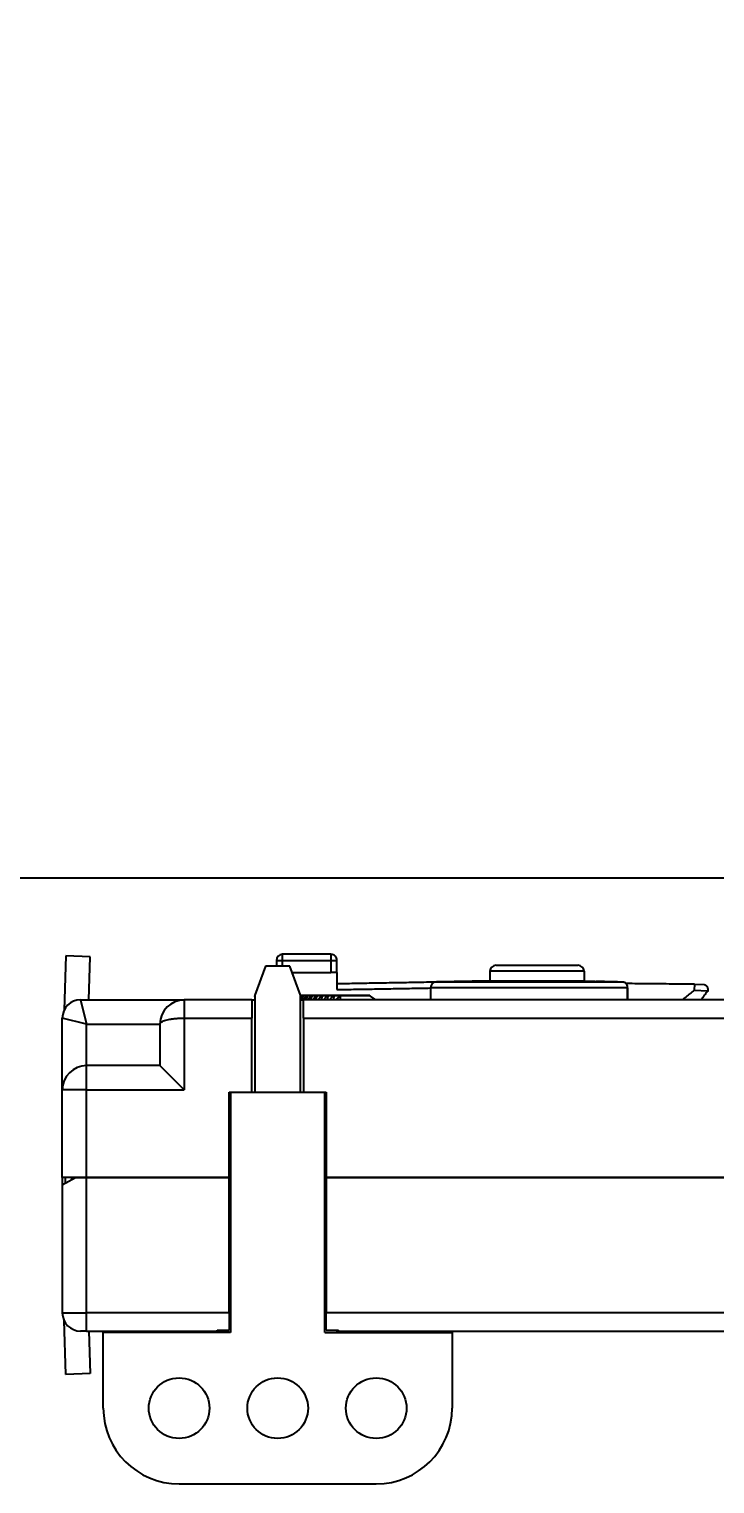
# Model space of a CAD drawing. Extents: x -1.3 to 21.2, y -2.5 to 16.2.
# Drawn here: x 4.628 to 6.889, y 6.126 to 10.927 of the extents above; entities that cross this region are included whole.
import ezdxf

# ---------------------------------------------------------------- set-up
doc = ezdxf.new("R2010")
doc.units = 0
doc.header["$MEASUREMENT"] = 0
doc.linetypes.add('BORDER', pattern=[0.875, 0.25, -0.125, 0.25, -0.125, 0, -0.125])
doc.dimstyles.new('VSDIMSTYLE0', dxfattribs={"dimtxt": 0.18, "dimasz": 0.18, "dimexe": 0.05, "dimexo": 0.05, "dimgap": 0.09, "dimtad": 0, "dimtih": 1, "dimtoh": 1, "dimdec": 3, "dimzin": 0, "dimdsep": 46, "dimtxsty": 'Standard', "dimcen": 0.09, "dimadec": 0, "dimazin": 0, "dimtp": 0.001, "dimtm": 0.001, "dimtfac": 1, "dimtdec": 3, "dimtofl": 0, "dimtmove": 0, "dimatfit": 0, "dimfxl": 0, "dimtolj": 1, "dimtzin": 0, "dimarcsym": 0})
doc.dimstyles.new('VSDIMSTYLE1', dxfattribs={"dimtxt": 0.18, "dimasz": 0.18, "dimexe": 0.05, "dimexo": 0.05, "dimgap": 0.09, "dimtad": 0, "dimtih": 1, "dimtoh": 1, "dimdec": 3, "dimzin": 0, "dimdsep": 46, "dimtxsty": 'Standard', "dimcen": 0.09, "dimadec": 0, "dimazin": 0, "dimtp": 0.001, "dimtm": 0.001, "dimtfac": 1, "dimtdec": 3, "dimtofl": 0, "dimtmove": 0, "dimatfit": 0, "dimfxl": 0, "dimtolj": 1, "dimtzin": 0, "dimarcsym": 0})
doc.dimstyles.new('VSDIMSTYLE2', dxfattribs={"dimtxt": 0.18, "dimasz": 0.18, "dimexe": 0.05, "dimexo": 0.05, "dimgap": 0.09, "dimtad": 0, "dimtih": 1, "dimtoh": 1, "dimdec": 3, "dimzin": 0, "dimdsep": 46, "dimtxsty": 'Standard', "dimcen": 0.09, "dimadec": 0, "dimazin": 0, "dimtp": 0.001, "dimtm": 0.001, "dimtfac": 1, "dimtdec": 3, "dimtofl": 0, "dimtmove": 0, "dimatfit": 0, "dimfxl": 0, "dimtolj": 1, "dimtzin": 0, "dimarcsym": 0})

# ---------------------------------------------------------------- blocks, each defined once
blk = doc.blocks.new('*D')
at = {"color": 0, "linetype": 'Continuous'}
for p, q in [((4.737631270510977, 13.88008725345119), (4.737631270510977, 14.66875277751501)), ((7.262368729488939, 13.7716823265573), (7.262368729488939, 14.66875277751501)), ((4.737631270510977, 14.61875277751501), (5.424999993294435, 14.61875277751501)), ((6.57500000670548, 14.61875277751501), (7.262368729488939, 14.61875277751501)), ((7.105631270510972, 13.99031738558094), (7.991168380400155, 13.99031738558094)), ((7.941168380400155, 13.99031738558094), (7.941168380400155, 13.24999985606912)), ((7.941168380400155, 12.74999985606912), (7.941168380400155, 12.0096823265573)), ((7.112368729488934, 12.0096823265573), (7.991168380400155, 12.0096823265573)), ((8.205056899493169, 7.723547391071639), (8.205056899493169, 8.098547391071639)), ((7.252368792709816, 7.723547391071639), (8.25505689949317, 7.723547391071639)), ((7.252368792709734, 6.630547391071638), (8.25505689949317, 6.630547391071638)), ((8.205056899493169, 6.255547391071638), (8.205056899493169, 6.630547391071638))]:
    blk.add_line(p, q, dxfattribs=at)
at = {"color": 0, "linetype": 'BORDER'}
for s, p in [('2.525', (5.549999993294435, 14.49375277751501)), ('1.981', (7.491168373694633, 12.87499985606912)), ('1.093', (7.755056892787646, 7.052047391071639))]:
    blk.add_text(s, height=0.25, dxfattribs=at).set_placement(p)

msp = doc.modelspace()

# ---------------------------------------------------------------- linework, layer by layer
at = {"color": 0, "linetype": 'Continuous'}
for p, q in [((10.625, 8.125), (0.375, 8.125)), ((4.749596724708499, 7.868848873804383), (4.743317772784803, 7.689043216166157)), ((4.829547990870019, 7.866056914068184), (4.7495967247085, 7.868848873804383)), ((4.824571448667077, 7.723547391071639), (4.829547990870019, 7.866056914068184)), ((5.407615299090732, 7.834665084085091), (5.372631333731861, 7.738547429218612)), ((5.48764736837299, 7.834665084085091), (5.407615299090731, 7.834665084085091)), ((5.443631333731759, 7.853899008511757), (5.46363133373174, 7.853899008511757)), ((5.443631333731726, 7.853899008511864), (5.443631333731726, 7.834665084085091)), ((5.623113304483201, 7.873899008511864), (5.463631333731725, 7.873899008511864)), ((5.46363133373174, 7.853899008511768), (5.46363133373174, 7.873899008511978)), ((5.463631333731725, 7.853899008511863), (5.623113304483201, 7.853899008511863)), ((5.463631333731725, 7.834665084085091), (5.463631333731725, 7.853899008511863)), ((5.52263133373186, 7.738547429218612), (5.48764736837299, 7.834665084085091)), ((5.623113304483098, 7.87389900851175), (5.623113304483098, 7.853899008511768)), ((5.623113304483201, 7.853899008511863), (5.623113304483201, 7.813899008511863)), ((5.623113304483098, 7.853899008511782), (5.643113304483308, 7.853899008511782)), ((5.643113304483201, 7.813899008511863), (5.643113304483201, 7.853899008511864)), ((6.167631333731691, 7.837793240194821), (6.437631333731673, 7.837793240194821)), ((5.495205601764167, 7.813899008511863), (5.623113304483201, 7.813899008511863)), ((5.643113304483308, 7.813899008511818), (5.623113304483098, 7.813899008511818)), ((5.643113304483201, 7.813899008511864), (5.643113304483201, 7.757372640640114)), ((6.147631333731725, 7.786187374221329), (5.971282285602979, 7.783109190136213)), ((5.971282285602996, 7.783109190136281), (6.5858236325424, 7.783109190136281)), ((6.457631333731655, 7.817793240194839), (6.147631333731709, 7.817793240194839)), ((6.147631333731725, 7.817793240194734), (6.147631333731725, 7.786187374221329)), ((6.147631333731709, 7.786187374221378), (6.457631333731655, 7.786187374221378)), ((6.457631333731726, 7.817793240194734), (6.457631333731726, 7.786187374221329)), ((6.457631333731726, 7.786187374221329), (6.492760068316846, 7.7855741998783)), ((6.508515833431687, 7.785188128585195), (6.508205126828301, 7.785192995809198)), ((5.372631333731861, 7.738547429218612), (5.371012962749412, 7.734100991488034)), ((5.372631333731861, 7.734100991488033), (5.371012962749412, 7.734100991488033)), ((5.37263133373186, 7.738547429218612), (5.372631333731859, 7.418547410145126)), ((5.52235569136969, 7.73930475038452), (5.53382053312359, 7.73930475038452)), ((5.524249704714308, 7.734100991488033), (5.52263133373186, 7.738547429218612)), ((5.52263133373186, 7.418547410145126), (5.52263133373186, 7.738547429218612)), ((5.52263133373186, 7.728489363802838), (5.529975394831255, 7.736304750384519)), ((5.524249704714309, 7.734100991488033), (5.52263133373186, 7.734100991488033)), ((5.522675504610089, 7.73842607072808), (5.532269310046455, 7.73842607072808)), ((5.533720378622342, 7.73842607072808), (5.52482780129074, 7.723547391071639)), ((5.53119130975613, 7.723547391071639), (5.542977572914193, 7.736304750384519)), ((5.533720378622342, 7.73842607072808), (5.545273673508383, 7.73842607072808)), ((5.53382053312359, 7.73930475038452), (5.546897261808821, 7.73930475038452)), ((5.546897261808821, 7.73842607072808), (5.538844978403431, 7.723547391071639)), ((5.545863700194101, 7.723547391071639), (5.557425794281389, 7.736304750384519)), ((5.546897261808821, 7.73930475038452), (5.561412572427721, 7.73930475038452)), ((5.546897261808821, 7.73842607072808), (5.559719709496588, 7.73842607072808)), ((5.561512726928969, 7.73842607072808), (5.554316065428915, 7.723547391071639)), ((5.561412572427721, 7.73930475038452), (5.577338834261528, 7.73930475038452)), ((5.561512726928969, 7.73842607072808), (5.575579919160506, 7.73842607072808)), ((5.561976640009016, 7.723547391071639), (5.573292555922288, 7.736304750384519)), ((5.577538952614238, 7.73842607072808), (5.571211612273716, 7.723547391071639)), ((5.577338834261528, 7.73930475038452), (5.594645730765652, 7.73930475038452)), ((5.577538952614238, 7.73842607072808), (5.592824111689607, 7.73842607072808)), ((5.579499457304139, 7.723547391071639), (5.5905476545543, 7.736304750384519)), ((5.594945432033167, 7.73842607072808), (5.589499457304139, 7.723547391071639)), ((5.594645730765652, 7.73930475038452), (5.61330031727894, 7.73930475038452)), ((5.594945432033167, 7.73842607072808), (5.611419461783315, 7.73842607072808)), ((5.598398796400816, 7.723547391071639), (5.609158244116461, 7.736304750384519)), ((5.613699030962861, 7.73842607072808), (5.609144788567752, 7.723547391071639)), ((5.61330031727894, 7.73930475038452), (5.633267083735704, 7.73930475038452)), ((5.613699030962861, 7.73842607072808), (5.631330572135838, 7.73842607072808)), ((5.618638681332908, 7.723547391071639), (5.629088898293784, 7.736304750384519)), ((5.633764050861873, 7.73842607072808), (5.630110210059929, 7.723547391071639)), ((5.633267083735704, 7.73930475038452), (5.654508022261157, 7.73930475038452)), ((5.633764050861873, 7.73842607072808), (5.652519540816944, 7.73842607072808)), ((5.640180584329088, 7.723547391071639), (5.650301677953258, 7.736304750384519)), ((5.655102296824405, 7.73842607072808), (5.652355812909263, 7.723547391071639)), ((5.654508022261157, 7.73930475038452), (5.748508716014756, 7.73930475038452)), ((5.655102296824404, 7.73842607072808), (5.750497197458969, 7.73842607072808)), ((5.771358813952947, 7.723547391071639), (5.750497197458969, 7.73842607072808)), ((6.600035458347378, 7.763112236233095), (5.951631333731797, 7.763112236233098)), ((5.951631333731725, 7.763112236233086), (5.951631333731725, 7.762753197090595)), ((5.951631333731725, 7.762753197090595), (5.951631333731725, 7.723547391071639)), ((6.601562406363968, 7.763112236233007), (6.600035458347378, 7.763112236233007)), ((6.600035458347305, 7.763112236233083), (6.600035458347305, 7.7250846942785)), ((6.601562406363955, 7.729267411482664), (6.601562406363955, 7.763112236233083)), ((6.822366881038249, 7.775064858466202), (6.821276470476772, 7.755082312788139)), ((6.821276492307192, 7.755082188253234), (6.866186039634698, 7.753888854264162)), ((6.822366883025332, 7.775064858214277), (6.853293855231179, 7.774242017152678)), ((6.866186039634573, 7.754245063249551), (6.866186039634573, 7.753888854264275)), ((4.797631333731861, 7.723547391071639), (5.13963133373186, 7.723547391071639)), ((4.797631333731658, 7.723547391071485), (4.817631333731612, 7.643547391071672)), ((5.139631333731899, 7.723547391071713), (5.139631333731899, 7.66354739107154)), ((5.362631333731859, 7.723547391071639), (5.13963133373186, 7.723547391071639)), ((5.362631333731855, 7.723547391071713), (5.362631333731855, 7.66354739107154)), ((5.362631333731859, 7.723547391071639), (5.372631333731861, 7.723547391071639)), ((5.52263133373186, 7.723547391071639), (5.532631333731858, 7.723547391071639)), ((5.532631333731928, 7.66354739107154), (5.532631333731928, 7.723547391071713)), ((7.062368792709815, 7.723547391071639), (5.532631333731858, 7.723547391071639)), ((4.73763133373186, 7.426547391071638), (4.73763133373186, 7.663547391071639)), ((4.817631333731782, 7.643547391071501), (4.737631333731855, 7.663547391071483)), ((4.81763133373186, 7.643547391071639), (5.05963133373186, 7.643547391071639)), ((4.81763133373186, 7.506547391071638), (4.81763133373186, 7.643547391071639)), ((5.05963133373186, 7.643547391071639), (5.05963133373186, 7.506547391071638)), ((5.13963133373186, 7.663547391071639), (5.362631333731859, 7.663547391071639)), ((5.13963133373186, 7.663547391071639), (5.13963133373186, 7.426547391071638)), ((5.362631333731859, 7.418547391071641), (5.362631333731859, 7.663547391071639)), ((5.532631333731859, 7.663547391071639), (7.062368792709815, 7.663547391071639)), ((5.532631333731859, 7.663547391071639), (5.532631333731859, 7.418547391071641)), ((4.817631333731782, 7.426547391071687), (4.817631333731782, 7.506547391071615)), ((5.05963133373186, 7.506547391071638), (4.81763133373186, 7.506547391071638)), ((5.139631333732131, 7.426547391071909), (5.059631333732131, 7.506547391071909)), ((4.73763133373186, 7.137547391071639), (4.73763133373186, 7.426547391071638)), ((4.817631333731782, 7.426547391071687), (4.737631333731855, 7.426547391071687)), ((4.81763133373186, 7.426547391071638), (5.13963133373186, 7.426547391071638)), ((4.81763133373186, 7.137547391071639), (4.81763133373186, 7.426547391071638)), ((5.287631333731859, 7.409789600791622), (5.292631333731859, 7.418547410145126)), ((5.287631333731859, 7.418547391071641), (5.362631333731859, 7.418547391071641)), ((5.287631333731859, 7.137547391071639), (5.287631333731859, 7.418547391071641)), ((5.292631333731859, 7.418547410145126), (5.372631333731859, 7.418547410145126)), ((5.292631333731859, 7.41854739107164), (5.292631333731859, 6.626100991488033)), ((5.372631333731859, 7.418547410145126), (5.52263133373186, 7.418547410145126)), ((5.52263133373186, 7.418547410145126), (5.60263133373186, 7.418547410145126)), ((5.532631333731859, 7.418547391071641), (5.60763133373186, 7.418547391071641)), ((5.602631333731859, 7.418547410145127), (5.60763133373186, 7.409797410145126)), ((5.60263133373186, 6.626100991488033), (5.60263133373186, 7.418547391071641)), ((5.60763133373186, 7.418547391071641), (5.60763133373186, 7.137547391071639)), ((5.287631333731859, 7.348547410145127), (5.292631333731859, 7.348547410145127)), ((5.60763133373186, 7.348547410145127), (5.60263133373186, 7.348547410145127)), ((4.817631333731782, 7.1375473910717), (4.737631333731855, 7.1375473910717)), ((4.737631333731628, 7.112721329496446), (4.78063133373152, 7.137547391071586)), ((4.73763133373186, 7.137547391071638), (4.73763133373186, 7.112721329496485)), ((4.73763133373186, 7.112721329496485), (4.73763133373186, 6.690547391071638)), ((4.74786146586161, 7.118627699035441), (4.74786146586161, 7.137547391071639)), ((4.767631333731861, 7.137547391071639), (4.767631333731861, 7.130041837572175)), ((4.780631333731748, 7.1375473910717), (4.817631333731782, 7.1375473910717)), ((4.81763133373186, 7.137547391071639), (5.287631333731859, 7.137547391071639)), ((4.81763133373186, 6.690547391071639), (4.81763133373186, 7.137547391071639)), ((5.28763133373186, 7.137547391071639), (4.81763133373186, 7.137547391071639)), ((5.28763133373186, 6.690547391071639), (5.28763133373186, 7.137547391071639)), ((5.60763133373186, 7.137547391071639), (7.062368792709815, 7.137547391071639)), ((7.062368792709815, 7.137547391071639), (5.60763133373186, 7.137547391071639)), ((5.60763133373186, 7.137547391071639), (5.60763133373186, 6.690547391071639)), ((4.737631333731855, 6.690547391071584), (4.817631333731782, 6.690547391071584)), ((4.817631333731782, 6.630547391071638), (4.817631333731782, 6.690547391071584)), ((5.28763133373186, 6.690547391071639), (4.81763133373186, 6.690547391071639)), ((5.287631333731809, 6.690547391071584), (5.287631333731809, 6.633006101548369)), ((7.062368792709815, 6.690547391071639), (5.60763133373186, 6.690547391071639)), ((5.607631333731973, 6.633006101548369), (5.607631333731973, 6.690547391071584)), ((4.749595874827154, 6.487270267836276), (4.7433932051737, 6.664891487062842)), ((4.817631333731782, 6.630547391071638), (4.7976313337318, 6.630547391071638)), ((4.81763133373186, 6.630547391071638), (5.24763133373186, 6.630547391071638)), ((4.82464129097711, 6.630547391071638), (4.829547140988674, 6.490062227572476)), ((5.292631333731859, 6.626100991488033), (4.872631333731859, 6.626100991488033)), ((4.872631333731859, 6.376100991488033), (4.872631333731859, 6.626100991488033)), ((5.247631333731955, 6.630547391071638), (5.247631333731955, 6.633006101548369)), ((5.24763133373186, 6.633006101548375), (5.28763133373186, 6.633006101548375)), ((5.247631333731859, 6.630547391071638), (5.252667001799932, 6.630547391071638)), ((5.252667001799932, 6.626100991488033), (5.252667001799932, 6.633006101548375)), ((5.60263133373186, 6.626100991488033), (6.022631333731859, 6.626100991488032)), ((5.60763133373186, 6.633006101548372), (5.64763133373186, 6.633006101548372)), ((5.64263133373186, 6.633006101548372), (5.64263133373186, 6.626100991488033)), ((5.642631333731859, 6.630547391071638), (5.647631333731859, 6.630547391071638)), ((5.647631333731937, 6.630547391071638), (5.647631333731937, 6.633006101548369)), ((5.64763133373186, 6.630547391071638), (7.062368792709815, 6.630547391071638)), ((6.022631333731859, 6.626100991488032), (6.022631333731859, 6.376100991488032)), ((4.829547140988674, 6.490062227572476), (4.749595874827154, 6.487270267836276)), ((5.122631333731859, 6.126100991488033), (5.77263133373185, 6.126100991488022))]:
    msp.add_line(p, q, dxfattribs=at)
for centre, radius in [((5.122631333731859, 6.376100991488033), 0.1000000000000005), ((5.447631333731859, 6.376100991488033), 0.09999999999999964), ((5.77263133373185, 6.376100991488032), 0.09999999999999964)]:
    msp.add_circle(centre, radius, dxfattribs=at)
for centre, radius, start, end in [((5.463631333731725, 7.853899008511864), 0.01999999999999957, 90, 180), ((5.623113304483201, 7.853899008511864), 0.01999999999999957, 0, 90.00000000000256), ((6.167631333731726, 7.817793240194734), 0.02000000000000046, 90, 180), ((6.437631333731725, 7.817793240194734), 0.02000000000000046, 0, 90), ((5.971631333731724, 7.763112236233086), 0.01999999999999957, 91.00000000000166, 180), ((4.797631333731861, 7.663547391071639), 0.05999999999999961, 90, 180), ((5.13963133373186, 7.643547391071639), 0.08000000000000007, 90, 180), ((4.81763133373186, 7.426547391071638), 0.08000000000000007, 90, 180), ((4.79763133373186, 6.690547391071638), 0.05999999999999961, 180, 269.9999999999991), ((5.122631333731859, 6.376100991488033), 0.25, 180, 270), ((5.77263133373185, 6.376100991488032), 0.2500000000000089, 270, 0)]:
    msp.add_arc(centre, radius, start, end, dxfattribs=at)
for points, start_tangent, end_tangent in [([(5.643113304483201, 7.777375684400289), (5.675865381389825, 7.777947081951795), (5.708617458296448, 7.778518479503299), (5.74136953646247, 7.779089804904861), (5.77412161463803, 7.779661129759868), (5.806873694594396, 7.780232352482956), (5.839625774577947, 7.780803573646881), (5.872377857206027, 7.781374643100536), (5.905129939895129, 7.781945709053414), (5.937882026715672, 7.782516537983881), (5.970634113664312, 7.7830873595653)], (0.9998478507356854, 0.01744349268037571), (0.9998482490074903, 0.01742064740145466)), ([(6.495182624427046, 7.785528941976459), (6.497354500727111, 7.785483442258327), (6.49952460201323, 7.785433516253828), (6.503865755476339, 7.785321006862249), (6.506035905888947, 7.785258833608184), (6.508205126828332, 7.785192995808988)], (0.0007239653005264302, -1.485141159118797e-05), (0.0007230658731520734, -2.220056909774115e-05)), ([(6.508515833449692, 7.785188129713061), (6.521268998271823, 7.784877924077279), (6.534506663781956, 7.784538049112634), (6.559938148045374, 7.783847430591223), (6.573107711262818, 7.783475401808362), (6.585823632542454, 7.783109190136213)], (0.004251084849501652, -0.0001021648656296392), (0.004238627321716315, -0.0001225247490364012)), ([(6.585823632542454, 7.783109190136211), (6.586613053312518, 7.783060766592341), (6.587395358564872, 7.782954130598073), (6.58895367373979, 7.782562907642497), (6.589719433220191, 7.782279615053568), (6.591985353408964, 7.781053703489586), (6.593390593562681, 7.779958039326999), (6.594647114633346, 7.77870888414414)], (0.0002633604385078314, -1.202546682677053e-05), (0.0004084714972982795, -0.0004265616009888618)), ([(6.585823632542454, 7.783109190136213), (6.585837735728526, 7.783109047795831), (6.585851838455818, 7.783108877359369), (6.585865940684699, 7.783108678827306), (6.585880042375541, 7.783108452200197), (6.585894143488718, 7.783108197478682), (6.585908243984604, 7.783107914663475), (6.585922343823576, 7.783107603755372), (6.585936442966012, 7.783107264755246), (6.585950541372292, 7.78310689766405), (6.5859646390028, 7.783106502482815)], (0.008413269561686754, -7.653166602672457e-05), (0.008409587206203106, -0.0002441203669230063)), ([(6.585964639151749, 7.783106502478489), (6.586497169929104, 7.783059579847365), (6.587029700706459, 7.783012657216237), (6.588088858610438, 7.782884596323296), (6.588614675530468, 7.782760867482564), (6.589138617335422, 7.782637456514792), (6.589141344491273, 7.78263649620301), (6.58916016206976, 7.782630174546664), (6.589176276225027, 7.782624816219649), (6.589225658313751, 7.782608395540086), (6.589258926247207, 7.782597333187536), (6.589363165772035, 7.782562671149549), (6.589434137363407, 7.782539071464113), (6.589883624108764, 7.782389606789677), (6.590262139262748, 7.78226374180068), (6.591130386466027, 7.781940834318643), (6.591609984556363, 7.781705104673812), (6.592100319595696, 7.781463027857601), (6.592114573077625, 7.781454080111337), (6.592157814272683, 7.781427614605548), (6.592186922402627, 7.781410074452207), (6.592340225220331, 7.781317696311282), (6.592464419908093, 7.781242858323695), (6.592872488167876, 7.780996962078778), (6.5931563617399, 7.780825903821441), (6.593474971150024, 7.780631064762201), (6.593508324359799, 7.780604631331855), (6.593610543462376, 7.780526143269254), (6.593679647611021, 7.780473908236711), (6.594064656439186, 7.780182884483976), (6.594380561118712, 7.779944095763781), (6.594698809547879, 7.779703340120285), (6.59470104517596, 7.779701213287736), (6.59470752220173, 7.779695168924249), (6.594711780985458, 7.779691245602779), (6.59473439703736, 7.779670411005954), (6.594752754305535, 7.779653499730597), (6.595106787330353, 7.77932735370975), (6.595442463087005, 7.779018118964254), (6.595778138843653, 7.778708884218764)], (0.0001775189602062355, -1.554181116159015e-05), (0.0001118916797002711, -0.000103078508129073)), ([(6.594647114633346, 7.77870888414414), (6.596157149907508, 7.776768371661048), (6.597489716395963, 7.774471530859715), (6.599384734442156, 7.769061996655022), (6.599877337194133, 7.766071364623278), (6.600035458347305, 7.763112236233083)], (0.0005211515097185426, -0.0006325789508485613), (3.05402066373972e-05, -0.0009873110953346753)), ([(5.529975394831255, 7.736304750384519), (5.530661845619928, 7.737005086476088), (5.531367063291447, 7.737666721883738), (5.53205207740501, 7.73825309452951), (5.532679033971644, 7.738731801367644), (5.533213287271662, 7.739076388982053), (5.53362531438265, 7.739267815406305), (5.533892346620857, 7.739295502385719), (5.53399962774229, 7.739157919933406), (5.533941229375095, 7.738862670877583), (5.533720378622343, 7.738426070728081)], (0.002819077862358021, 0.003000000000000114), (-0.001267854785220734, -0.002121320343558608)), ([(5.542977572914193, 7.736304750384519), (5.543656319816168, 7.737005086476088), (5.544361000498472, 7.737666721883738), (5.545052674194413, 7.738253094529511), (5.545693118905436, 7.738731801367645), (5.546246943554848, 7.739076388982054), (5.54668354370435, 7.739267815406305), (5.546978792760173, 7.739295502385719), (5.547116375212488, 7.739157919933405), (5.547088688233074, 7.738862670877581), (5.546897261808822, 7.738426070728079)], (0.002771638597534043, 0.003000000000000114), (-0.001148050297095971, -0.002121320343560384)), ([(5.557425794281388, 7.736304750384519), (5.55809554526336, 7.737005086476088), (5.558798347556719, 7.737666721883738), (5.559495364194846, 7.73825309452951), (5.56014807792735, 7.738731801367645), (5.560720419689458, 7.739076388982054), (5.561180761784277, 7.739267815406305), (5.561503665634357, 7.739295502385718), (5.561671287521535, 7.739157919933405), (5.561674364633641, 7.738862670877581), (5.561512726928968, 7.738426070728078)], (0.002718923361110015, 0.003000000000000114), (-0.001026060429977882, -0.002121320343560384)), ([(5.573292555922288, 7.736304750384519), (5.573952036075194, 7.737005086476088), (5.574651622155498, 7.737666721883738), (5.575352654925025, 7.73825309452951), (5.576016395201322, 7.738731801367645), (5.576606164591053, 7.739076388982054), (5.577089372343845, 7.739267815406305), (5.577439316322351, 7.739295502385718), (5.577636658566605, 7.739157919933406), (5.577670493912772, 7.738862670877581), (5.577538952614238, 7.738426070728079)], (0.002661032499534421, 0.003000000000000114), (-0.0009021173985130915, -0.002121320343559496)), ([(5.5905476545543, 7.736304750384519), (5.591195608520188, 7.737005086476087), (5.591890646685571, 7.737666721883738), (5.592594361130776, 7.738253094529511), (5.593267864483527, 7.738731801367645), (5.593873938841326, 7.739076388982054), (5.594379092438671, 7.739267815406305), (5.59475541040735, 7.739295502385719), (5.594982097356501, 7.739157919933405), (5.595046626529227, 7.738862670877582), (5.594945432033167, 7.738426070728079)], (0.00259807621135355, 0.003000000000000114), (-0.0007764571353074956, -0.002121320343559496)), ([(5.609158244116461, 7.736304750384519), (5.609793438478129, 7.737005086476088), (5.61048260568394, 7.737666721883738), (5.611187662244381, 7.73825309452951), (5.611869646621674, 7.738731801367644), (5.612490872250554, 7.739076388982053), (5.613017010103868, 7.739267815406305), (5.613418985720077, 7.739295502385719), (5.613674585862635, 7.739157919933406), (5.61376968602697, 7.738862670877582), (5.613699030962861, 7.73842607072808)], (0.002530174337438851, 0.003000000000000114), (-0.0006493188418135176, -0.002121320343559496)), ([(5.629088898293784, 7.736304750384519), (5.629710123922663, 7.737005086476087), (5.630392108299956, 7.737666721883738), (5.631097164860398, 7.73825309452951), (5.631786332066208, 7.738731801367645), (5.632421526427877, 7.739076388982054), (5.632967647003853, 7.739267815406305), (5.633394515084161, 7.739295502385719), (5.633678541870726, 7.739157919933405), (5.633804031998102, 7.738862670877581), (5.633764050861873, 7.738426070728079)], (0.002457456132867186, 0.003000000000000114), (-0.0005209445330009999, -0.002121320343559496)), ([(5.643113304502858, 7.757372640640114), (5.67396510384824, 7.757910901221085), (5.704816903660479, 7.758449135038997), (5.735668704015692, 7.758987337729875), (5.766520505007486, 7.759525503926775), (5.797372306752286, 7.760063626954197), (5.828224109400476, 7.760601698403644), (5.859075913149299, 7.761139707532521), (5.889927718236256, 7.761677640393897), (5.920779524975488, 7.762215478546855), (5.951631333794434, 7.762753197089503)], (0.9998479182410449, 0.01744439110152474), (0.9998482379321372, 0.01742415310004386)), ([(5.650301677953257, 7.73630475038452), (5.650907752311056, 7.737005086476088), (5.651581255663808, 7.737666721883739), (5.652284970109013, 7.73825309452951), (5.652980008274396, 7.738731801367645), (5.653627962240284, 7.739076388982054), (5.654193025967365, 7.739267815406305), (5.654643973944119, 7.739295502385719), (5.65495588671356, 7.739157919933405), (5.655111527926388, 7.738862670877582), (5.655102296824404, 7.738426070728079)], (0.002380060020874097, 0.003000000000000114), (-0.0003915785766599456, -0.002121320343559496)), ([(5.748508715960329, 7.73930475038452), (5.748659341505356, 7.739295502392032), (5.748823712256666, 7.739267815417493), (5.749000814813843, 7.739221860160323), (5.749189557280646, 7.739157919949982), (5.749388775996916, 7.739076388999161), (5.749597242712927, 7.738977769973321), (5.749813672161953, 7.738862670891597), (5.750036729984373, 7.738731801378155), (5.750265040954432, 7.738585968287126), (5.75049719745897, 7.738426070728079)], (0.001826284216094543, 8.94075924406934e-11), (0.00297433458412133, -0.002121320343559496)), ([(6.822366883025332, 7.775064858214277), (6.784831403196623, 7.775424207327703), (6.747359880923923, 7.775786279743392), (6.672231655146662, 7.776523668140182), (6.634655150937972, 7.77689891054357), (6.597042291366392, 7.777279260189708)], (-0.01251182879154111, 0.0001195549047379174), (-0.01253761644427076, 0.0001271202719506093)), ([(6.821276495531967, 7.755082309611628), (6.814632558026297, 7.749770168927527), (6.807969086769923, 7.74448056510138), (6.794581957498938, 7.733968798566513), (6.787856163788947, 7.72874555584939), (6.781112645549676, 7.723547391071639)], (-0.002213346756302137, -0.001772337109087196), (-0.002249149813353668, -0.001731020294953645)), ([(6.866186039634572, 7.753888854264273), (6.862355505212836, 7.748821693485748), (6.858512016187269, 7.74376374381367), (6.850767051974962, 7.733650118591337), (6.846865038611315, 7.72859375531492), (6.842950865455036, 7.723547391071675)], (-0.001275957850639386, -0.001689723724362047), (-0.001305592247369702, -0.001681447905338196)), ([(6.853293855231169, 7.774242017152678), (6.855320771826444, 7.773947249772646), (6.857293365436551, 7.773178048451864), (6.859164135477794, 7.771952935764639), (6.860888033305351, 7.770301412753373), (6.862423546996736, 7.768263248535548), (6.863733700970032, 7.765887522652696), (6.864786946365839, 7.763231443221868), (6.865557920752268, 7.760358969348813), (6.866028058859118, 7.75733927097554), (6.866186039634563, 7.754245063249551)], (0.01311918216045349, -0.0003490481287453662), (0, -0.01999999999999957)), ([(6.601562406363958, 7.729267411482502), (6.601501686587817, 7.728612232673277), (6.601325460232617, 7.727881702300806), (6.600825086857433, 7.726585615288791), (6.600436599142078, 7.725802035283667), (6.600035458347302, 7.725084694278416)], (-1.361117129672351e-05, -0.0002189060649415708), (-0.0001359572439145751, -0.00023784511895375)), ([(5.05963133373186, 7.643547391071639), (5.060616266484249, 7.646676080372443), (5.063546812428248, 7.649727730959138), (5.068350811796791, 7.65262720106643), (5.074909974181865, 7.655303096117488), (5.083062791236936, 7.65768952669537), (5.092608513548463, 7.659727730959138), (5.103312093752697, 7.661367521555406), (5.114909974181865, 7.662568521397542), (5.127116576528642, 7.663301157883541), (5.13963133373186, 7.663547391071639)], (0, 0.01999999999999957), (0.08000000000000007, 0))]:
    msp.add_spline(points, degree=3, dxfattribs=dict(at, start_tangent=start_tangent, end_tangent=end_tangent))

# ---------------------------------------------------------------- dimensions: what is measured, and where the dimension line sits
dim = msp.add_linear_dim(base=(5.424999993294435, 14.61875277751501), p1=(4.737631270510977, 13.83008725345119), p2=(7.262368729488939, 13.7216823265573), dimstyle='VSDIMSTYLE0', override={"dimpost": '<>'}, dxfattribs=at)
dim.commit()
dim.dimension.update_dxf_attribs({"geometry": '*D', "text_midpoint": (5.999999999999957, 14.61875277751501)})
for base, p1, p2, dimstyle, middle in [((7.941168380400155, 13.24999985606912), (7.055631270510972, 13.99031738558094), (7.062368729488934, 12.0096823265573), 'VSDIMSTYLE1', (7.941168380400155, 12.99999985606912)), ((8.205056899493169, 8.098547391071639), (7.202368792709816, 7.723547391071639), (7.202368792709734, 6.630547391071638), 'VSDIMSTYLE2', (8.205056899493169, 7.177047391071639))]:
    dim = msp.add_linear_dim(base=base, p1=p1, p2=p2, angle=90, dimstyle=dimstyle, override={"dimpost": '<>'}, dxfattribs=at)
    dim.commit()
    dim.dimension.update_dxf_attribs({"geometry": '*D', "text_midpoint": middle})

doc.saveas('drawing.dxf')
